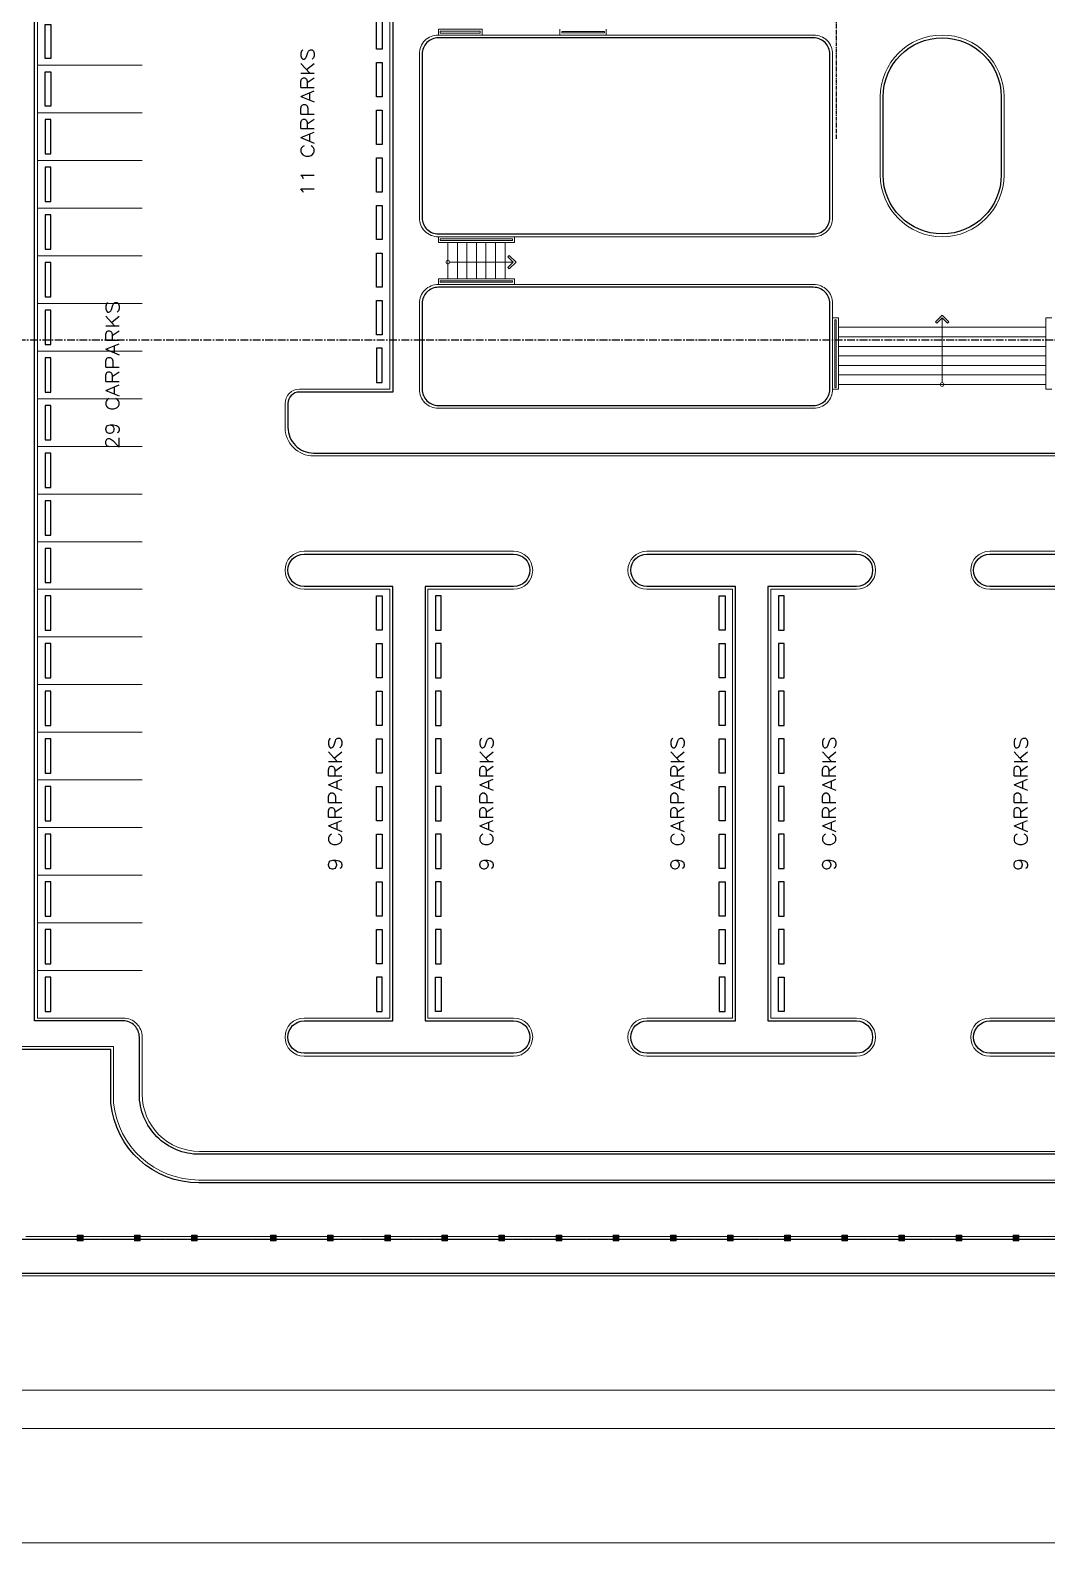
# Model space of a CAD drawing. Header units: inches. Extents: x 35355 to 94322, y -3056 to 38234.
# Drawn here: x 90009 to 90665, y 1478 to 2455 of the extents above; entities that cross this region are included whole.
import ezdxf
from ezdxf.enums import TextEntityAlignment as Align

# ---------------------------------------------------------------- set-up
doc = ezdxf.new("R2010")
doc.units = ezdxf.units.IN
doc.header["$MEASUREMENT"] = 0
doc.linetypes.add('CENTER', pattern=[2, 1.25, -0.25, 0.25, -0.25])
doc.linetypes.add('CENTERX2', pattern=[4, 2.5, -0.5, 0.5, -0.5])
for name, color, linetype in [('AR-AXIS', 9, 'CENTERX2'), ('AR-SHEET-NM', 4, 'Continuous'), ('CURB-2', 8, 'Continuous'), ('PROPERTY LINE', 3, 'CENTER'), ('WHEEL BUMP', 6, 'Continuous')]:
    doc.layers.add(name, color=color, linetype=linetype)
for name, color, linetype, lineweight in [('CARLINE', 8, 'Continuous', 18), ('COL', 4, 'Continuous', 18), ('COLHAT', 8, 'Continuous', 18), ('CURVE', 8, 'Continuous', 18), ('FENCEWALL', 4, 'Continuous', 18), ('RAILING', 1, 'Continuous', 18), ('schematic lines', 110, 'Continuous', 25), ('STAIR', 8, 'Continuous', 18), ('WALL2', 4, 'Continuous', 18)]:
    doc.layers.add(name, color=color, linetype=linetype, lineweight=lineweight)
doc.styles.add('ROMANS', font='romans.shx', dxfattribs={"width": 0.85})

# ---------------------------------------------------------------- blocks, each defined once
blk = doc.blocks.new('AHHMS TEMPLATE')
at = {"layer": 'COLHAT'}
h = blk.add_hatch(dxfattribs=at)
h.set_pattern_fill('ANSI31', color=8, scale=0.184599, style=0)
h.set_pattern_definition([(45, (-1501649.6179, 32474.6601), (-0.4144367825, 0.4144367825), [])])
h.paths.add_polyline_path([(-1491698.77, 82241.63), (-1491698.77, 82237.94), (-1491702.46, 82237.94), (-1491702.46, 82241.63)])
h = blk.add_hatch(dxfattribs=at)
h.set_pattern_fill('ANSI31', color=8, scale=0.184599, style=0)
h.set_pattern_definition([(135, (-1481714.6987, 32474.6601), (0.4144367825, 0.4144367825), [])])
h.paths.add_polyline_path([(-1491665.54, 82241.63), (-1491665.54, 82237.94), (-1491661.85, 82237.94), (-1491661.85, 82241.63)])
h = blk.add_hatch(dxfattribs=at)
h.set_pattern_fill('ANSI31', color=8, scale=0.184599, style=0)
h.set_pattern_definition([(135, (-1481677.7789, 32474.6601), (0.4144367825, 0.4144367825), [])])
h.paths.add_polyline_path([(-1491628.62, 82241.63), (-1491628.62, 82237.94), (-1491624.93, 82237.94), (-1491624.93, 82241.63)])
h = blk.add_hatch(dxfattribs=at)
h.set_pattern_fill('ANSI31', color=8, scale=0.184599, style=0)
h.set_pattern_definition([(135, (-1481626.8636, 32474.6601), (0.4144367825, 0.4144367825), [])])
h.paths.add_polyline_path([(-1491577.71, 82241.63), (-1491577.71, 82237.94), (-1491574.02, 82237.94), (-1491574.02, 82241.63)])
h = blk.add_hatch(dxfattribs=at)
h.set_pattern_fill('ANSI31', color=8, scale=0.184599, style=0)
h.set_pattern_definition([(135, (-1481589.94376, 32474.6601), (0.4144367825, 0.4144367825), [])])
h.paths.add_polyline_path([(-1491540.79, 82241.63), (-1491540.79, 82237.94), (-1491537.1, 82237.94), (-1491537.1, 82241.63)])
h = blk.add_hatch(dxfattribs=at)
h.set_pattern_fill('ANSI31', color=8, scale=0.184599, style=0)
h.set_pattern_definition([(135, (-1481553.02394, 32474.6601), (0.4144367825, 0.4144367825), [])])
h.paths.add_polyline_path([(-1491503.87, 82241.63), (-1491503.87, 82237.94), (-1491500.18, 82237.94), (-1491500.18, 82241.63)])
h = blk.add_hatch(dxfattribs=at)
h.set_pattern_fill('ANSI31', color=8, scale=0.184599, style=0)
h.set_pattern_definition([(45, (-1501414.1035, 32474.6601), (-0.4144367825, 0.4144367825), [])])
h.paths.add_polyline_path([(-1491463.26, 82241.63), (-1491463.26, 82237.94), (-1491466.95, 82237.94), (-1491466.95, 82241.63)])
h = blk.add_hatch(dxfattribs=at)
h.set_pattern_fill('ANSI31', color=8, scale=0.184599, style=0)
h.set_pattern_definition([(45, (-1501377.1837, 32474.6601), (-0.4144367825, 0.4144367825), [])])
h.paths.add_polyline_path([(-1491426.34, 82241.63), (-1491426.34, 82237.94), (-1491430.03, 82237.94), (-1491430.03, 82241.63)])
h = blk.add_hatch(dxfattribs=at)
h.set_pattern_fill('ANSI31', color=8, scale=0.184599, style=0)
h.set_pattern_definition([(45, (-1501340.26387, 32474.6601), (-0.4144367825, 0.4144367825), [])])
h.paths.add_polyline_path([(-1491389.42, 82241.63), (-1491389.42, 82237.94), (-1491393.11, 82237.94), (-1491393.11, 82241.63)])
h = blk.add_hatch(dxfattribs=at)
h.set_pattern_fill('ANSI31', color=8, scale=0.184599, style=0)
h.set_pattern_definition([(45, (-1501303.34405, 32474.6601), (-0.4144367825, 0.4144367825), [])])
h.paths.add_polyline_path([(-1491352.5, 82241.63), (-1491352.5, 82237.94), (-1491356.19, 82237.94), (-1491356.19, 82241.63)])
h = blk.add_hatch(dxfattribs=at)
h.set_pattern_fill('ANSI31', color=8, scale=0.184599, style=0)
h.set_pattern_definition([(45, (-1501266.4242, 32474.6601), (-0.4144367825, 0.4144367825), [])])
h.paths.add_polyline_path([(-1491315.58, 82241.63), (-1491315.58, 82237.94), (-1491319.27, 82237.94), (-1491319.27, 82241.63)])
h = blk.add_hatch(dxfattribs=at)
h.set_pattern_fill('ANSI31', color=8, scale=0.184599, style=0)
h.set_pattern_definition([(45, (-1501229.5044, 32474.6601), (-0.4144367825, 0.4144367825), [])])
h.paths.add_polyline_path([(-1491278.66, 82241.63), (-1491278.66, 82237.94), (-1491282.35, 82237.94), (-1491282.35, 82241.63)])
h = blk.add_hatch(dxfattribs=at)
h.set_pattern_fill('ANSI31', color=8, scale=0.184599, style=0)
h.set_pattern_definition([(45, (-1501192.5846, 32474.6601), (-0.4144367825, 0.4144367825), [])])
h.paths.add_polyline_path([(-1491241.74, 82241.63), (-1491241.74, 82237.94), (-1491245.43, 82237.94), (-1491245.43, 82241.63)])
h = blk.add_hatch(dxfattribs=at)
h.set_pattern_fill('ANSI31', color=8, scale=0.184599, style=0)
h.set_pattern_definition([(45, (-1501155.6648, 32474.6601), (-0.4144367825, 0.4144367825), [])])
h.paths.add_polyline_path([(-1491204.82, 82241.63), (-1491204.82, 82237.94), (-1491208.51, 82237.94), (-1491208.51, 82241.63)])
h = blk.add_hatch(dxfattribs=at)
h.set_pattern_fill('ANSI31', color=8, scale=0.184599, style=0)
h.set_pattern_definition([(45, (-1501118.74495, 32474.6601), (-0.4144367825, 0.4144367825), [])])
h.paths.add_polyline_path([(-1491167.9, 82241.63), (-1491167.9, 82237.94), (-1491171.59, 82237.94), (-1491171.59, 82241.63)])
h = blk.add_hatch(dxfattribs=at)
h.set_pattern_fill('ANSI31', color=8, scale=0.184599, style=0)
h.set_pattern_definition([(45, (-1501081.82514, 32474.6601), (-0.4144367825, 0.4144367825), [])])
h.paths.add_polyline_path([(-1491130.98, 82241.63), (-1491130.98, 82237.94), (-1491134.67, 82237.94), (-1491134.67, 82241.63)])
h = blk.add_hatch(dxfattribs=at)
h.set_pattern_fill('ANSI31', color=8, scale=0.184599, style=0)
h.set_pattern_definition([(45, (-1501044.9053, 32474.6601), (-0.4144367825, 0.4144367825), [])])
h.paths.add_polyline_path([(-1491094.06, 82241.63), (-1491094.06, 82237.94), (-1491097.75, 82237.94), (-1491097.75, 82241.63)])
at = {"layer": 'AR-AXIS', "color": 8}
blk.add_line((-1491212.17, 83235.87), (-1491212.17, 82949.59), dxfattribs=at)
at = {"layer": 'AR-AXIS', "color": 8, "ltscale": 2}
for p, q in [((-1492933, 82819.86), (-1488915.15, 82819.86)), ((-1492933, 82238.86), (-1488915.15, 82238.86))]:
    blk.add_line(p, q, dxfattribs=at)
at = {"layer": 'CARLINE', "color": 8}
for p, q in [((-1491660.53, 82997.07), (-1491728.22, 82997.07)), ((-1491660.53, 82966.31), (-1491728.22, 82966.31)), ((-1491660.53, 82935.54), (-1491728.22, 82935.54)), ((-1491660.53, 82904.77), (-1491728.22, 82904.77)), ((-1491660.53, 82874.01), (-1491728.22, 82874.01)), ((-1491660.53, 82843.24), (-1491728.22, 82843.24)), ((-1491660.53, 82812.47), (-1491728.22, 82812.47)), ((-1491660.53, 82781.71), (-1491728.22, 82781.71)), ((-1491660.53, 82750.94), (-1491728.22, 82750.94)), ((-1491660.53, 82720.17), (-1491728.22, 82720.17)), ((-1491660.53, 82689.41), (-1491728.22, 82689.41)), ((-1491660.53, 82658.64), (-1491728.22, 82658.64)), ((-1491660.53, 82627.87), (-1491728.22, 82627.87)), ((-1491660.53, 82597.11), (-1491728.22, 82597.11)), ((-1491660.53, 82566.34), (-1491728.22, 82566.34)), ((-1491660.53, 82535.58), (-1491728.22, 82535.58)), ((-1491660.53, 82504.81), (-1491728.22, 82504.81)), ((-1491660.53, 82504.81), (-1491728.22, 82504.81)), ((-1491660.53, 82474.04), (-1491728.22, 82474.04)), ((-1491660.53, 82443.28), (-1491728.22, 82443.28)), ((-1491660.53, 82412.51), (-1491728.22, 82412.51)), ((-1491488.24, 82215.17), (-1491612.41, 82215.17))]:
    blk.add_line(p, q, dxfattribs=at)
at = {"layer": 'COL', "color": 8}
for points in [[(-1491698.77, 82237.94), (-1491702.46, 82237.94), (-1491702.46, 82241.63), (-1491698.77, 82241.63)], [(-1491665.54, 82237.94), (-1491661.85, 82237.94), (-1491661.85, 82241.63), (-1491665.54, 82241.63)], [(-1491628.62, 82237.94), (-1491624.93, 82237.94), (-1491624.93, 82241.63), (-1491628.62, 82241.63)], [(-1491577.71, 82237.94), (-1491574.02, 82237.94), (-1491574.02, 82241.63), (-1491577.71, 82241.63)], [(-1491540.79, 82237.94), (-1491537.1, 82237.94), (-1491537.1, 82241.63), (-1491540.79, 82241.63)], [(-1491503.87, 82237.94), (-1491500.18, 82237.94), (-1491500.18, 82241.63), (-1491503.87, 82241.63)], [(-1491463.26, 82237.94), (-1491466.95, 82237.94), (-1491466.95, 82241.63), (-1491463.26, 82241.63)], [(-1491426.34, 82237.94), (-1491430.03, 82237.94), (-1491430.03, 82241.63), (-1491426.34, 82241.63)], [(-1491389.42, 82237.94), (-1491393.11, 82237.94), (-1491393.11, 82241.63), (-1491389.42, 82241.63)], [(-1491352.5, 82237.94), (-1491356.19, 82237.94), (-1491356.19, 82241.63), (-1491352.5, 82241.63)], [(-1491315.58, 82237.94), (-1491319.27, 82237.94), (-1491319.27, 82241.63), (-1491315.58, 82241.63)], [(-1491278.66, 82237.94), (-1491282.35, 82237.94), (-1491282.35, 82241.63), (-1491278.66, 82241.63)], [(-1491241.74, 82237.94), (-1491245.43, 82237.94), (-1491245.43, 82241.63), (-1491241.74, 82241.63)], [(-1491204.82, 82237.94), (-1491208.51, 82237.94), (-1491208.51, 82241.63), (-1491204.82, 82241.63)], [(-1491167.9, 82237.94), (-1491171.59, 82237.94), (-1491171.59, 82241.63), (-1491167.9, 82241.63)], [(-1491130.98, 82237.94), (-1491134.67, 82237.94), (-1491134.67, 82241.63), (-1491130.98, 82241.63)], [(-1491094.06, 82237.94), (-1491097.75, 82237.94), (-1491097.75, 82241.63), (-1491094.06, 82241.63)]]:
    blk.add_lwpolyline(points, close=True, dxfattribs=at)
at = {"layer": 'CURB-2', "color": 8}
for points in [[(-1492438.07, 82217.02), (-1489428.53, 82217.02), (-1489365.97, 82279.58), (-1489365.97, 82652.49, 0.414214), (-1489388.73, 82675.26), (-1489397.54, 82675.26)], [(-1489401.23, 82675.26), (-1489435.69, 82675.26, 0.414214), (-1489452.3, 82658.64), (-1489452.3, 82344.82, -0.414214), (-1489503.38, 82293.75), (-1491623.61, 82293.75, -0.414214), (-1491662.38, 82332.52), (-1491662.38, 82369.44, 0.414214), (-1491672.84, 82379.9), (-1491730.07, 82379.9), (-1491730.07, 83275.82), (-1491675.3, 83275.82, 0.414214), (-1491662.38, 83288.74), (-1491662.38, 83427.68, 0.414214), (-1491675.3, 83440.6), (-1491730.07, 83440.6), (-1491730.07, 84367.29), (-1491666.69, 84367.29, 0.414214), (-1491662.38, 84371.6), (-1491662.38, 84448.66, -0.181984), (-1491648.44, 84479.56, 0.146599), (-1491632.84, 84498.91, 0.097146), (-1491631.61, 84505.18), (-1491631.61, 84561.12)], [(-1491498.7, 83128.14), (-1491498.7, 82786.01), (-1491559, 82786.01, 0.414214), (-1491566.39, 82778.63), (-1491566.39, 82763.25, 0.414214), (-1491549.77, 82746.63), (-1490897.52, 82746.63, -0.414214), (-1490858.76, 82707.87), (-1490858.76, 82643.56, 0.175452), (-1490853.48, 82628.98), (-1490845.98, 82619.98, -0.074464), (-1490838.12, 82607.06, -0.099686), (-1490834.14, 82587.29), (-1490834.14, 82524.48, -0.086158), (-1490837.13, 82507.27, -0.087965), (-1490845.98, 82491.78), (-1490853.48, 82482.79, 0.175452), (-1490858.76, 82468.21), (-1490858.76, 82375.59, 0.414214), (-1490842.14, 82358.98), (-1490805.22, 82358.98, 0.414214), (-1490800.92, 82363.28), (-1490800.92, 82426.66), (-1490181.89, 82426.66)], [(-1491469.16, 82853.7, 0.414214), (-1491479.63, 82843.24), (-1491479.63, 82787.86, 0.414214), (-1491469.16, 82777.4), (-1491226.72, 82777.4, 0.414214), (-1491216.26, 82787.86), (-1491216.26, 82843.24, 0.414214), (-1491226.72, 82853.7), (-1491469.16, 82853.7)], [(-1489433.84, 82584.8), (-1489433.84, 82344.82, -0.414214), (-1489503.38, 82275.29), (-1491623.9, 82275.29, -0.3852), (-1491680.84, 82326.8), (-1491680.84, 82361.44), (-1491746.68, 82361.44)]]:
    blk.add_lwpolyline(points, format="xyb", dxfattribs=at)
for points in [[(-1491216.26, 82898.62), (-1491216.26, 83004.33, 0.414214), (-1491226.72, 83014.79), (-1491469.16, 83014.79, 0.414214), (-1491479.63, 83004.33), (-1491479.63, 82898.62, 0.414214), (-1491469.16, 82888.16), (-1491226.72, 82888.16, 0.414214)], [(-1491181.81, 82976.64, -1), (-1491105.5, 82976.64), (-1491105.5, 82926.31, -1), (-1491181.81, 82926.31)], [(-1491498.7, 82660.49), (-1491555.93, 82660.49, -1), (-1491555.93, 82681.41), (-1491420.55, 82681.41, -1), (-1491420.55, 82660.49), (-1491477.78, 82660.49), (-1491477.78, 82379.9), (-1491420.55, 82379.9, -1), (-1491420.55, 82358.98), (-1491555.93, 82358.98, -1), (-1491555.93, 82379.9), (-1491498.7, 82379.9)], [(-1491277.18, 82660.49), (-1491334.41, 82660.49, -1), (-1491334.41, 82681.41), (-1491199.03, 82681.41, -1), (-1491199.03, 82660.49), (-1491256.26, 82660.49), (-1491256.26, 82379.9), (-1491199.03, 82379.9, -1), (-1491199.03, 82358.98), (-1491334.41, 82358.98, -1), (-1491334.41, 82379.9), (-1491277.18, 82379.9)], [(-1491055.66, 82379.9), (-1491055.66, 82660.49), (-1491112.89, 82660.49, -1), (-1491112.89, 82681.41), (-1490977.52, 82681.41, -1), (-1490977.52, 82660.49), (-1491034.74, 82660.49), (-1491034.74, 82379.9), (-1490977.52, 82379.9, -1), (-1490977.52, 82358.98), (-1491112.89, 82358.98, -1), (-1491112.89, 82379.9)]]:
    blk.add_lwpolyline(points, format="xyb", close=True, dxfattribs=at)
at = {"layer": 'CURVE', "color": 8}
for p, q in [((-1491390.4, 83016.64), (-1491440.86, 83016.64)), ((-1492411.85, 82141.33), (-1489425.65, 82141.33)), ((-1492411.85, 82116.72), (-1489425.65, 82116.72)), ((-1493115.29, 82042.88), (-1489413.35, 82042.88))]:
    blk.add_line(p, q, dxfattribs=at)
blk.add_lwpolyline([(-1492438.84, 82215.17), (-1489427.76, 82215.17)], dxfattribs=at)
for points in [[(-1489503.38, 82295.6), (-1491623.61, 82295.6, -0.414214), (-1491660.53, 82332.52), (-1491660.53, 82369.44, 0.414214), (-1491672.84, 82381.74), (-1491728.22, 82381.74), (-1491728.22, 83273.97), (-1491675.3, 83273.97, 0.414214), (-1491660.53, 83288.74), (-1491660.53, 83427.68, 0.414214), (-1491675.3, 83442.45), (-1491728.22, 83442.45), (-1491728.22, 84365.44), (-1491666.69, 84365.44, 0.414214), (-1491660.53, 84371.6), (-1491660.53, 84448.6, -0.180718), (-1491647.25, 84478.14, 0.145607), (-1491631.13, 84498.21, 0.097146), (-1491629.77, 84505.18), (-1491629.77, 84578.04)], [(-1491500.55, 83126.29), (-1491500.55, 82787.86), (-1491559, 82787.86, 0.414214), (-1491568.23, 82778.63), (-1491568.23, 82763.25, 0.414214), (-1491549.77, 82744.79), (-1490897.52, 82744.79, -0.414214), (-1490860.6, 82707.87), (-1490860.6, 82643.56, 0.175452), (-1490854.9, 82627.8), (-1490847.4, 82618.8, -0.074464), (-1490839.83, 82606.34, -0.099686), (-1490835.99, 82587.29), (-1490835.99, 82524.48, -0.086158), (-1490838.87, 82507.89, -0.087965), (-1490847.4, 82492.97), (-1490854.9, 82483.97, 0.175452), (-1490860.6, 82468.21), (-1490860.6, 82375.59, 0.414214), (-1490842.14, 82357.13), (-1490805.22, 82357.13, 0.414214), (-1490799.07, 82363.28), (-1490799.07, 82424.82), (-1490183.74, 82424.82)], [(-1491469.16, 83016.64, 0.414214), (-1491481.47, 83004.33), (-1491481.47, 82898.62, 0.414214), (-1491469.16, 82886.31)], [(-1491419.94, 82886.31), (-1491226.72, 82886.31, 0.414214), (-1491214.42, 82898.62), (-1491214.42, 83004.33, 0.414214), (-1491226.72, 83016.64), (-1491360.66, 83016.64)], [(-1491183.65, 82976.64, -1), (-1491103.66, 82976.64), (-1491103.66, 82926.31, -1), (-1491183.65, 82926.31), (-1491183.65, 82976.64)], [(-1491469.16, 82855.55, 0.414214), (-1491481.47, 82843.24), (-1491481.47, 82787.86, 0.414214), (-1491469.16, 82775.55), (-1491226.72, 82775.55, 0.414214), (-1491214.42, 82787.86)], [(-1491214.42, 82834.01), (-1491214.42, 82843.24, 0.414214), (-1491226.72, 82855.55), (-1491419.94, 82855.55)], [(-1489435.69, 82584.8), (-1489435.69, 82344.82, -0.414214), (-1489503.38, 82277.14), (-1491623.9, 82277.14, -0.384725), (-1491678.99, 82326.89), (-1491678.99, 82363.28), (-1491746.68, 82363.28)]]:
    blk.add_lwpolyline(points, format="xyb", dxfattribs=at)
for points in [[(-1491500.55, 82658.64), (-1491555.93, 82658.64, -1), (-1491555.93, 82683.25), (-1491420.55, 82683.25, -1), (-1491420.55, 82658.64), (-1491475.93, 82658.64), (-1491475.93, 82381.74), (-1491420.55, 82381.74, -1), (-1491420.55, 82357.13), (-1491555.93, 82357.13, -1), (-1491555.93, 82381.74), (-1491500.55, 82381.74)], [(-1491279.03, 82658.64), (-1491334.41, 82658.64, -1), (-1491334.41, 82683.25), (-1491199.03, 82683.25, -1), (-1491199.03, 82658.64), (-1491254.41, 82658.64), (-1491254.41, 82381.74), (-1491199.03, 82381.74, -1), (-1491199.03, 82357.13), (-1491334.41, 82357.13, -1), (-1491334.41, 82381.74), (-1491279.03, 82381.74)], [(-1491057.51, 82381.74), (-1491057.51, 82658.64), (-1491112.89, 82658.64, -1), (-1491112.89, 82683.25), (-1490977.52, 82683.25, -1), (-1490977.52, 82658.64), (-1491032.9, 82658.64), (-1491032.9, 82381.74), (-1490977.52, 82381.74, -1), (-1490977.52, 82357.13), (-1491112.89, 82357.13, -1), (-1491112.89, 82381.74)]]:
    blk.add_lwpolyline(points, format="xyb", close=True, dxfattribs=at)
at = {"layer": 'FENCEWALL', "color": 8}
for points in [[(-1491702.46, 82240.71), (-1491735.69, 82240.71)], [(-1491665.54, 82240.71), (-1491698.77, 82240.71)], [(-1491661.85, 82240.71), (-1491628.62, 82240.71)], [(-1491624.93, 82240.71), (-1491577.71, 82240.71)], [(-1491540.79, 82240.71), (-1491574.02, 82240.71)], [(-1491503.87, 82240.71), (-1491537.1, 82240.71)], [(-1491466.95, 82240.71), (-1491500.18, 82240.71)], [(-1491463.26, 82240.71), (-1491430.03, 82240.71)], [(-1491426.34, 82240.71), (-1491393.11, 82240.71)], [(-1491389.42, 82240.71), (-1491356.19, 82240.71)], [(-1491352.5, 82240.71), (-1491319.27, 82240.71)], [(-1491315.58, 82240.71), (-1491282.35, 82240.71)], [(-1491278.66, 82240.71), (-1491245.43, 82240.71)], [(-1491241.74, 82240.71), (-1491208.51, 82240.71)], [(-1491204.82, 82240.71), (-1491171.59, 82240.71)], [(-1491167.9, 82240.71), (-1491134.67, 82240.71)], [(-1491130.98, 82240.71), (-1491097.75, 82240.71)], [(-1491094.06, 82240.71), (-1491060.83, 82240.71)], [(-1491702.46, 82238.86), (-1491735.69, 82238.86)], [(-1491665.54, 82238.86), (-1491698.77, 82238.86)], [(-1491661.85, 82238.86), (-1491628.62, 82238.86)], [(-1491624.93, 82238.86), (-1491577.71, 82238.86)], [(-1491540.79, 82238.86), (-1491574.02, 82238.86)], [(-1491503.87, 82238.86), (-1491537.1, 82238.86)], [(-1491466.95, 82238.86), (-1491500.18, 82238.86)], [(-1491463.26, 82238.86), (-1491430.03, 82238.86)], [(-1491426.34, 82238.86), (-1491393.11, 82238.86)], [(-1491389.42, 82238.86), (-1491356.19, 82238.86)], [(-1491352.5, 82238.86), (-1491319.27, 82238.86)], [(-1491315.58, 82238.86), (-1491282.35, 82238.86)], [(-1491278.66, 82238.86), (-1491245.43, 82238.86)], [(-1491241.74, 82238.86), (-1491208.51, 82238.86)], [(-1491204.82, 82238.86), (-1491171.59, 82238.86)], [(-1491167.9, 82238.86), (-1491134.67, 82238.86)], [(-1491130.98, 82238.86), (-1491097.75, 82238.86)], [(-1491094.06, 82238.86), (-1491060.83, 82238.86)]]:
    blk.add_lwpolyline(points, dxfattribs=at)
at = {"layer": 'PROPERTY LINE', "color": 8}
blk.add_lwpolyline([(-1492441.15, 84577.12), (-1492478.07, 84540.2), (-1492478.07, 82288.09), (-1492428.85, 82238.86), (-1489438.34, 82238.86), (-1489389.12, 82288.09), (-1489389.12, 84527.89), (-1489438.34, 84577.12), (-1492441.15, 84577.12)], dxfattribs=at)
at = {"layer": 'RAILING', "color": 8}
for p, q in [((-1491442.09, 83019.1), (-1491467.93, 83019.1)), ((-1491467.93, 83019.1), (-1491467.93, 83017.87)), ((-1491442.09, 83017.87), (-1491467.93, 83017.87)), ((-1491442.09, 83019.1), (-1491442.09, 83017.87)), ((-1491389.38, 83018.95), (-1491361.89, 83018.95)), ((-1491389.38, 83018.95), (-1491389.38, 83018.02)), ((-1491389.38, 83018.02), (-1491361.89, 83018.02)), ((-1491361.89, 83018.95), (-1491361.89, 83018.02)), ((-1491467.93, 82884.93), (-1491421.17, 82884.93)), ((-1491467.93, 82884.01), (-1491467.93, 82884.93)), ((-1491421.17, 82884.01), (-1491421.17, 82884.93)), ((-1491467.93, 82884.01), (-1491421.17, 82884.01)), ((-1491467.93, 82857.85), (-1491421.17, 82857.85)), ((-1491467.93, 82857.85), (-1491467.93, 82856.93)), ((-1491467.93, 82856.93), (-1491421.17, 82856.93)), ((-1491421.17, 82857.85), (-1491421.17, 82856.93)), ((-1491213.03, 82832.78), (-1491213.03, 82789.09)), ((-1491213.03, 82832.78), (-1491212.11, 82832.78)), ((-1491212.11, 82832.78), (-1491212.11, 82789.09)), ((-1491213.03, 82789.09), (-1491212.11, 82789.09))]:
    blk.add_line(p, q, dxfattribs=at)
at = {"layer": 'STAIR', "color": 8}
for p, q in [((-1491463.01, 82882.62), (-1491463.01, 82859.24)), ((-1491456.86, 82882.62), (-1491456.86, 82859.24)), ((-1491450.71, 82882.62), (-1491450.71, 82859.24)), ((-1491444.55, 82882.62), (-1491444.55, 82859.24)), ((-1491438.4, 82882.62), (-1491438.4, 82859.24)), ((-1491432.25, 82882.62), (-1491432.25, 82859.24)), ((-1491426.09, 82882.62), (-1491426.09, 82859.24)), ((-1491461.78, 82869.89), (-1491420.74, 82869.89)), ((-1491423.35, 82874.24), (-1491424.22, 82873.37)), ((-1491420.74, 82869.89), (-1491424.22, 82873.37)), ((-1491420.74, 82869.89), (-1491424.22, 82866.41)), ((-1491423.35, 82865.54), (-1491424.22, 82866.41)), ((-1491419, 82869.89), (-1491423.35, 82874.24)), ((-1491419, 82869.89), (-1491423.35, 82865.54)), ((-1491210.73, 82827.86), (-1491076.58, 82827.86)), ((-1491143.66, 82835.69), (-1491148.01, 82831.34)), ((-1491148.01, 82831.34), (-1491147.14, 82830.47)), ((-1491143.66, 82833.95), (-1491147.14, 82830.47)), ((-1491143.66, 82835.69), (-1491139.3, 82831.34)), ((-1491143.66, 82792.17), (-1491143.66, 82833.95)), ((-1491143.66, 82833.95), (-1491140.17, 82830.47)), ((-1491139.3, 82831.34), (-1491140.17, 82830.47)), ((-1491210.73, 82821.7), (-1491076.58, 82821.7)), ((-1491210.73, 82815.55), (-1491076.58, 82815.55)), ((-1491210.73, 82809.4), (-1491076.58, 82809.4)), ((-1491210.73, 82803.24), (-1491076.58, 82803.24)), ((-1491210.73, 82797.09), (-1491076.58, 82797.09)), ((-1491210.73, 82790.94), (-1491076.58, 82790.94))]:
    blk.add_line(p, q, dxfattribs=at)
for centre in [(-1491463.01, 82869.89), (-1491143.66, 82790.94)]:
    blk.add_circle(centre, 1.23, dxfattribs=at)
at = {"layer": 'WALL2', "color": 8}
for p, q in [((-1491390.61, 83020.33), (-1491390.61, 83016.64)), ((-1491360.66, 83016.64), (-1491390.61, 83016.64)), ((-1491360.66, 83020.33), (-1491360.66, 83016.64)), ((-1491469.16, 82882.62), (-1491469.16, 82886.31)), ((-1491419.94, 82886.31), (-1491469.16, 82886.31)), ((-1491419.94, 82882.62), (-1491419.94, 82886.31)), ((-1491419.94, 82882.62), (-1491469.16, 82882.62)), ((-1491419.94, 82859.24), (-1491469.16, 82859.24)), ((-1491469.16, 82859.24), (-1491469.16, 82855.55)), ((-1491419.94, 82855.55), (-1491469.16, 82855.55)), ((-1491419.94, 82859.24), (-1491419.94, 82855.55)), ((-1491214.42, 82834.01), (-1491214.42, 82787.86)), ((-1491210.73, 82834.01), (-1491214.42, 82834.01)), ((-1491210.73, 82834.01), (-1491210.73, 82787.86)), ((-1491076.58, 82834.01), (-1491076.58, 82787.86)), ((-1491072.89, 82834.01), (-1491076.58, 82834.01)), ((-1491210.73, 82787.86), (-1491214.42, 82787.86)), ((-1491076.58, 82787.86), (-1491072.89, 82787.86))]:
    blk.add_line(p, q, dxfattribs=at)
blk.add_lwpolyline([(-1491440.86, 83020.33), (-1491440.86, 83016.64), (-1491469.16, 83016.64), (-1491469.16, 83020.33), (-1491440.86, 83020.33)], dxfattribs=at)
at = {"layer": 'WHEEL BUMP', "color": 8}
for points in [[(-1491723.3, 83023.53), (-1491719.6, 83023.53), (-1491719.6, 83001.38), (-1491723.3, 83001.38)], [(-1491505.47, 83007.53), (-1491509.16, 83007.53), (-1491509.16, 83029.69), (-1491505.47, 83029.69)], [(-1491723.3, 82992.77), (-1491719.6, 82992.77), (-1491719.6, 82970.61), (-1491723.3, 82970.61)], [(-1491505.47, 82976.77), (-1491509.16, 82976.77), (-1491509.16, 82998.92), (-1491505.47, 82998.92)], [(-1491505.47, 82946), (-1491509.16, 82946), (-1491509.16, 82968.15), (-1491505.47, 82968.15)], [(-1491723.3, 82939.85), (-1491719.6, 82939.85), (-1491719.6, 82962), (-1491723.3, 82962)], [(-1491505.47, 82915.23), (-1491509.16, 82915.23), (-1491509.16, 82937.39), (-1491505.47, 82937.39)], [(-1491723.3, 82909.08), (-1491719.6, 82909.08), (-1491719.6, 82931.23), (-1491723.3, 82931.23)], [(-1491505.47, 82884.47), (-1491509.16, 82884.47), (-1491509.16, 82906.62), (-1491505.47, 82906.62)], [(-1491723.3, 82878.31), (-1491719.6, 82878.31), (-1491719.6, 82900.47), (-1491723.3, 82900.47)], [(-1491505.47, 82853.7), (-1491509.16, 82853.7), (-1491509.16, 82875.85), (-1491505.47, 82875.85)], [(-1491723.3, 82847.55), (-1491719.6, 82847.55), (-1491719.6, 82869.7), (-1491723.3, 82869.7)], [(-1491723.3, 82816.78), (-1491719.6, 82816.78), (-1491719.6, 82838.93), (-1491723.3, 82838.93)], [(-1491505.47, 82822.93), (-1491509.16, 82822.93), (-1491509.16, 82845.09), (-1491505.47, 82845.09)], [(-1491723.3, 82786.01), (-1491719.6, 82786.01), (-1491719.6, 82808.17), (-1491723.3, 82808.17)], [(-1491505.47, 82814.32), (-1491509.16, 82814.32), (-1491509.16, 82792.17), (-1491505.47, 82792.17)], [(-1491723.3, 82755.25), (-1491719.6, 82755.25), (-1491719.6, 82777.4), (-1491723.3, 82777.4)], [(-1491723.3, 82724.48), (-1491719.6, 82724.48), (-1491719.6, 82746.63), (-1491723.3, 82746.63)], [(-1491723.3, 82693.72), (-1491719.6, 82693.72), (-1491719.6, 82715.87), (-1491723.3, 82715.87)], [(-1491723.3, 82662.95), (-1491719.6, 82662.95), (-1491719.6, 82685.1), (-1491723.3, 82685.1)], [(-1491723.3, 82632.18), (-1491719.6, 82632.18), (-1491719.6, 82654.33), (-1491723.3, 82654.33)], [(-1491505.47, 82632.18), (-1491509.16, 82632.18), (-1491509.16, 82654.33), (-1491505.47, 82654.33)], [(-1491471.01, 82632.18), (-1491467.32, 82632.18), (-1491467.32, 82654.33), (-1491471.01, 82654.33)], [(-1491283.95, 82632.18), (-1491287.64, 82632.18), (-1491287.64, 82654.33), (-1491283.95, 82654.33)], [(-1491249.49, 82632.18), (-1491245.8, 82632.18), (-1491245.8, 82654.33), (-1491249.49, 82654.33)], [(-1491723.3, 82601.42), (-1491719.6, 82601.42), (-1491719.6, 82623.57), (-1491723.3, 82623.57)], [(-1491505.47, 82601.42), (-1491509.16, 82601.42), (-1491509.16, 82623.57), (-1491505.47, 82623.57)], [(-1491471.01, 82601.42), (-1491467.32, 82601.42), (-1491467.32, 82623.57), (-1491471.01, 82623.57)], [(-1491283.95, 82601.42), (-1491287.64, 82601.42), (-1491287.64, 82623.57), (-1491283.95, 82623.57)], [(-1491249.49, 82601.42), (-1491245.8, 82601.42), (-1491245.8, 82623.57), (-1491249.49, 82623.57)], [(-1491723.3, 82570.65), (-1491719.6, 82570.65), (-1491719.6, 82592.8), (-1491723.3, 82592.8)], [(-1491505.47, 82570.65), (-1491509.16, 82570.65), (-1491509.16, 82592.8), (-1491505.47, 82592.8)], [(-1491471.01, 82570.65), (-1491467.32, 82570.65), (-1491467.32, 82592.8), (-1491471.01, 82592.8)], [(-1491283.95, 82570.65), (-1491287.64, 82570.65), (-1491287.64, 82592.8), (-1491283.95, 82592.8)], [(-1491249.49, 82570.65), (-1491245.8, 82570.65), (-1491245.8, 82592.8), (-1491249.49, 82592.8)], [(-1491723.3, 82539.88), (-1491719.6, 82539.88), (-1491719.6, 82562.03), (-1491723.3, 82562.03)], [(-1491505.47, 82539.88), (-1491509.16, 82539.88), (-1491509.16, 82562.03), (-1491505.47, 82562.03)], [(-1491471.01, 82539.88), (-1491467.32, 82539.88), (-1491467.32, 82562.03), (-1491471.01, 82562.03)], [(-1491283.95, 82539.88), (-1491287.64, 82539.88), (-1491287.64, 82562.03), (-1491283.95, 82562.03)], [(-1491249.49, 82539.88), (-1491245.8, 82539.88), (-1491245.8, 82562.03), (-1491249.49, 82562.03)], [(-1491723.3, 82509.12), (-1491719.6, 82509.12), (-1491719.6, 82531.27), (-1491723.3, 82531.27)], [(-1491505.47, 82509.12), (-1491509.16, 82509.12), (-1491509.16, 82531.27), (-1491505.47, 82531.27)], [(-1491471.01, 82509.12), (-1491467.32, 82509.12), (-1491467.32, 82531.27), (-1491471.01, 82531.27)], [(-1491283.95, 82509.12), (-1491287.64, 82509.12), (-1491287.64, 82531.27), (-1491283.95, 82531.27)], [(-1491249.49, 82509.12), (-1491245.8, 82509.12), (-1491245.8, 82531.27), (-1491249.49, 82531.27)], [(-1491723.3, 82478.35), (-1491719.6, 82478.35), (-1491719.6, 82500.5), (-1491723.3, 82500.5)], [(-1491505.47, 82478.35), (-1491509.16, 82478.35), (-1491509.16, 82500.5), (-1491505.47, 82500.5)], [(-1491471.01, 82478.35), (-1491467.32, 82478.35), (-1491467.32, 82500.5), (-1491471.01, 82500.5)], [(-1491283.95, 82478.35), (-1491287.64, 82478.35), (-1491287.64, 82500.5), (-1491283.95, 82500.5)], [(-1491249.49, 82478.35), (-1491245.8, 82478.35), (-1491245.8, 82500.5), (-1491249.49, 82500.5)], [(-1491723.3, 82447.58), (-1491719.6, 82447.58), (-1491719.6, 82469.73), (-1491723.3, 82469.73)], [(-1491505.47, 82447.58), (-1491509.16, 82447.58), (-1491509.16, 82469.73), (-1491505.47, 82469.73)], [(-1491471.01, 82447.58), (-1491467.32, 82447.58), (-1491467.32, 82469.73), (-1491471.01, 82469.73)], [(-1491283.95, 82447.58), (-1491287.64, 82447.58), (-1491287.64, 82469.73), (-1491283.95, 82469.73)], [(-1491249.49, 82447.58), (-1491245.8, 82447.58), (-1491245.8, 82469.73), (-1491249.49, 82469.73)], [(-1491723.3, 82416.82), (-1491719.6, 82416.82), (-1491719.6, 82438.97), (-1491723.3, 82438.97)], [(-1491505.47, 82416.82), (-1491509.16, 82416.82), (-1491509.16, 82438.97), (-1491505.47, 82438.97)], [(-1491471.01, 82416.82), (-1491467.32, 82416.82), (-1491467.32, 82438.97), (-1491471.01, 82438.97)], [(-1491283.95, 82416.82), (-1491287.64, 82416.82), (-1491287.64, 82438.97), (-1491283.95, 82438.97)], [(-1491249.49, 82416.82), (-1491245.8, 82416.82), (-1491245.8, 82438.97), (-1491249.49, 82438.97)], [(-1491723.3, 82386.05), (-1491719.6, 82386.05), (-1491719.6, 82408.2), (-1491723.3, 82408.2)], [(-1491505.47, 82408.2), (-1491509.16, 82408.2), (-1491509.16, 82386.05), (-1491505.47, 82386.05)], [(-1491471.01, 82408.2), (-1491467.32, 82408.2), (-1491467.32, 82386.05), (-1491471.01, 82386.05)], [(-1491283.95, 82408.2), (-1491287.64, 82408.2), (-1491287.64, 82386.05), (-1491283.95, 82386.05)], [(-1491249.49, 82408.2), (-1491245.8, 82408.2), (-1491245.8, 82386.05), (-1491249.49, 82386.05)]]:
    blk.add_lwpolyline(points, close=True, dxfattribs=at)
at = {"layer": 'AR-SHEET-NM', "color": 8, "style": 'ROMANS', "width": 1.2}
for s, height, p in [('11 CARPARKS', 8.6146, (-1491553.71, 82960.4)), ('29 CARPARKS', 8.6146, (-1491679.8, 82797.09)), ('9 CARPARKS', 8.615, (-1491535.94, 82520.23)), ('9 CARPARKS', 8.615, (-1491438.1, 82520.23)), ('9 CARPARKS', 8.615, (-1491314.64, 82520.23)), ('9 CARPARKS', 8.615, (-1491216.69, 82520.23)), ('9 CARPARKS', 8.615, (-1491092.93, 82520.23))]:
    blk.add_text(s, height=height, rotation=90, dxfattribs=at).set_placement(p, align=Align.MIDDLE_CENTER)

msp = doc.modelspace()

# ---------------------------------------------------------------- block references
at = {"layer": 'schematic lines'}
msp.add_blockref('AHHMS TEMPLATE', (1581741.53, -80565.13), dxfattribs=at)

doc.saveas('drawing.dxf')
